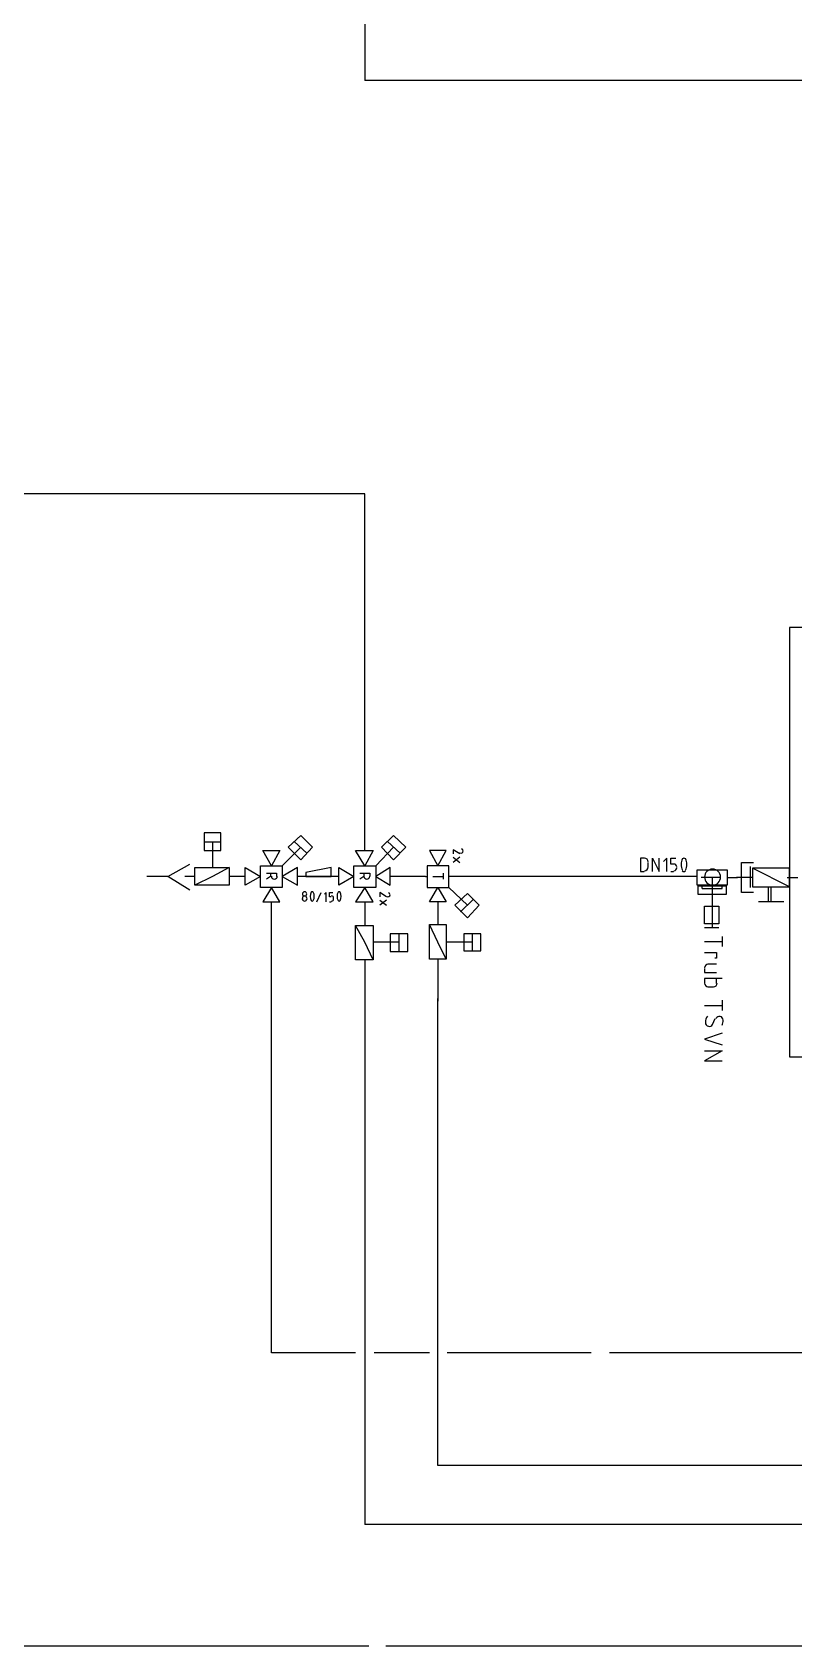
# Model space of a CAD drawing. Header units: millimetres. Extents: x 0 to 33.1, y 1.5 to 45.3.
# Drawn here: x 22.714 to 24.223, y 9.104 to 12.3 of the extents above; entities that cross this region are included whole.
import ezdxf

# ---------------------------------------------------------------- set-up
doc = ezdxf.new("R2010")
doc.units = ezdxf.units.MM
doc.header["$MEASUREMENT"] = 0
doc.layers.get('0').update_dxf_attribs({"linetype": 'CONTINUOUS'})

msp = doc.modelspace()

# ---------------------------------------------------------------- linework, layer by layer
at = {"color": 7, "linetype": 'Continuous'}
for p, q in [((23.3728, 13.3244), (23.3728, 12.2044)), ((26.1494, 12.2044), (23.3728, 12.2044)), ((24.0311, 10.6111), (24.0311, 10.6411)), ((24.0311, 10.6411), (24.0911, 10.6411)), ((24.0911, 10.6111), (24.0311, 10.6111)), ((24.0911, 10.6411), (24.0911, 10.6111))]:
    msp.add_line(p, q, dxfattribs=at)
at = {"color": 4, "linetype": 'Continuous'}
for p, q in [((23.3728, 11.3861), (22.2978, 11.3861)), ((23.3728, 11.3861), (23.3728, 11.3861)), ((23.3728, 10.7994), (23.3728, 11.3861)), ((24.2144, 11.1211), (24.2144, 10.2711)), ((25.7211, 11.1211), (24.2144, 11.1211)), ((23.3728, 10.7661), (23.3728, 10.7994)), ((23.3728, 10.6795), (23.3728, 10.7661)), ((23.0878, 10.7145), (23.0544, 10.7145)), ((23.0544, 10.7145), (23.0544, 10.6795)), ((23.0878, 10.6795), (23.0878, 10.7145)), ((23.2461, 10.7094), (23.2211, 10.6861)), ((23.2694, 10.6861), (23.2461, 10.7094)), ((23.4294, 10.7094), (23.4061, 10.6861)), ((23.4544, 10.6861), (23.4294, 10.7094)), ((23.0878, 10.6961), (23.0544, 10.6961)), ((23.0544, 10.6795), (23.0878, 10.6795)), ((23.0711, 10.6961), (23.0711, 10.6461)), ((23.2461, 10.6861), (23.2094, 10.6495)), ((23.2211, 10.6861), (23.2461, 10.6611)), ((23.2578, 10.6744), (23.2328, 10.6977)), ((23.2461, 10.6611), (23.2694, 10.6861)), ((23.4294, 10.6861), (23.3944, 10.6495)), ((23.4061, 10.6861), (23.4294, 10.6611)), ((23.4428, 10.6744), (23.4178, 10.6977)), ((23.4294, 10.6611), (23.4544, 10.6861)), ((22.9828, 10.6278), (23.0261, 10.6528)), ((23.9261, 10.6644), (23.9194, 10.6644)), ((23.9194, 10.6644), (23.9194, 10.6378)), ((23.9344, 10.6461), (23.9344, 10.6561)), ((23.9428, 10.6378), (23.9428, 10.6644)), ((23.9428, 10.6644), (23.9561, 10.6378)), ((23.9561, 10.6378), (23.9561, 10.6644)), ((23.9711, 10.6644), (23.9644, 10.6578)), ((23.9711, 10.6378), (23.9711, 10.6644)), ((23.9794, 10.6528), (23.9794, 10.6644)), ((23.9794, 10.6644), (23.9894, 10.6644)), ((23.9844, 10.6528), (23.9794, 10.6528)), ((23.9911, 10.6444), (23.9911, 10.6461)), ((24.1194, 10.5961), (24.1194, 10.6561)), ((24.1194, 10.6561), (24.1428, 10.6561)), ((24.1194, 10.5961), (24.1194, 10.6561)), ((24.1194, 10.6561), (24.1428, 10.6561)), ((24.1194, 10.5961), (24.1194, 10.6561)), ((24.1194, 10.6561), (24.1411, 10.6561)), ((24.1194, 10.5961), (24.1194, 10.6561)), ((24.1194, 10.6561), (24.1428, 10.6561)), ((24.1194, 10.5961), (24.1194, 10.6561)), ((24.1194, 10.6561), (24.1428, 10.6561)), ((24.1361, 10.6478), (24.1361, 10.6061)), ((24.1361, 10.6478), (24.1361, 10.6061)), ((24.1361, 10.6478), (24.1361, 10.6061)), ((24.1361, 10.6478), (24.1361, 10.6061)), ((24.1361, 10.6478), (24.1361, 10.6061)), ((24.2144, 10.6444), (24.1411, 10.6444)), ((24.1411, 10.6444), (24.1411, 10.6078)), ((24.2144, 10.6078), (24.1411, 10.6444)), ((24.2144, 10.6444), (24.1411, 10.6444)), ((24.1411, 10.6444), (24.1411, 10.6078)), ((24.2144, 10.6078), (24.1411, 10.6444)), ((24.2144, 10.6078), (24.2144, 10.6444)), ((24.2144, 10.6078), (24.2144, 10.6444)), ((22.9828, 10.6278), (22.9411, 10.6278)), ((23.0261, 10.6011), (22.9828, 10.6278)), ((23.0361, 10.6278), (23.0161, 10.6278)), ((23.1361, 10.6278), (23.1044, 10.6278)), ((23.3211, 10.6278), (23.2394, 10.6278)), ((23.4928, 10.6278), (23.4228, 10.6278)), ((23.6511, 10.6278), (23.5428, 10.6278)), ((24.0311, 10.6278), (23.6511, 10.6278)), ((23.9194, 10.6378), (23.9261, 10.6378)), ((23.9794, 10.6378), (23.9844, 10.6378)), ((24.0761, 10.6261), (24.0394, 10.6261)), ((24.0911, 10.6261), (24.1111, 10.6261)), ((24.0911, 10.6261), (24.1111, 10.6261)), ((24.0911, 10.6261), (24.1094, 10.6261)), ((24.0911, 10.6261), (24.1094, 10.6261)), ((24.0911, 10.6261), (24.1094, 10.6261)), ((24.1411, 10.6261), (24.1094, 10.6261)), ((24.1411, 10.6261), (24.1094, 10.6261)), ((24.1411, 10.6261), (24.1094, 10.6261)), ((24.2094, 10.6261), (24.2311, 10.6261)), ((23.5761, 10.5711), (23.5394, 10.6061)), ((23.5511, 10.5711), (23.5761, 10.5945)), ((23.5878, 10.5828), (23.5628, 10.5578)), ((23.5761, 10.5945), (23.5994, 10.5711)), ((24.1428, 10.5961), (24.1194, 10.5961)), ((24.1428, 10.5961), (24.1194, 10.5961)), ((24.1411, 10.5961), (24.1194, 10.5961)), ((24.1428, 10.5961), (24.1194, 10.5961)), ((24.1428, 10.5961), (24.1194, 10.5961)), ((24.1411, 10.6078), (24.2144, 10.6078)), ((24.1411, 10.6078), (24.2144, 10.6078)), ((24.1728, 10.5778), (24.1728, 10.6078)), ((24.1728, 10.5778), (24.1728, 10.6078)), ((24.1778, 10.5778), (24.1778, 10.6078)), ((24.1778, 10.5778), (24.1778, 10.6078)), ((23.1878, 9.68446), (23.1878, 10.5778)), ((23.3728, 10.5778), (23.3728, 10.5311)), ((23.5178, 10.5778), (23.5178, 10.5328)), ((23.5761, 10.5461), (23.5511, 10.5711)), ((23.5994, 10.5711), (23.5761, 10.5461)), ((24.2028, 10.5778), (24.1528, 10.5778)), ((24.2028, 10.5778), (24.1528, 10.5778)), ((24.1978, 10.5778), (24.1728, 10.5778)), ((24.1978, 10.5778), (24.1728, 10.5778)), ((24.2028, 10.5778), (24.1778, 10.5778)), ((24.2028, 10.5778), (24.1778, 10.5778)), ((23.4578, 10.5144), (23.4228, 10.5144)), ((23.4228, 10.5144), (23.4228, 10.4794)), ((23.4411, 10.4794), (23.4411, 10.5144)), ((23.4578, 10.4794), (23.4578, 10.5144)), ((23.6028, 10.5144), (23.5694, 10.5144)), ((23.5694, 10.5144), (23.5694, 10.4811)), ((23.5861, 10.4811), (23.5861, 10.5144)), ((23.6028, 10.4811), (23.6028, 10.5144)), ((23.4411, 10.4978), (23.3894, 10.4978)), ((23.5861, 10.4978), (23.5344, 10.4978)), ((24.0461, 10.4995), (24.0811, 10.4995)), ((24.0461, 10.4995), (24.0811, 10.4995)), ((24.0811, 10.5094), (24.0811, 10.4894)), ((24.0811, 10.5094), (24.0811, 10.4894)), ((23.3728, 10.4628), (23.3728, 9.34446)), ((23.4228, 10.4794), (23.4578, 10.4794)), ((23.5178, 10.4645), (23.5178, 10.3811)), ((23.5694, 10.4811), (23.6028, 10.4811)), ((24.0461, 10.4778), (24.0694, 10.4778)), ((24.0461, 10.4778), (24.0694, 10.4778)), ((24.0694, 10.4544), (24.0528, 10.4544)), ((24.0694, 10.4544), (24.0528, 10.4544)), ((24.0694, 10.4661), (24.0661, 10.4661)), ((24.0694, 10.4661), (24.0661, 10.4661)), ((24.0694, 10.4778), (24.0694, 10.4661)), ((24.0694, 10.4778), (24.0694, 10.4661)), ((24.0461, 10.4461), (24.0461, 10.4378)), ((24.0461, 10.4461), (24.0461, 10.4378)), ((24.0461, 10.4378), (24.0694, 10.4378)), ((24.0461, 10.4378), (24.0694, 10.4378)), ((24.0811, 10.4261), (24.0461, 10.4261)), ((24.0461, 10.4261), (24.0461, 10.4161)), ((24.0811, 10.4261), (24.0461, 10.4261)), ((24.0461, 10.4261), (24.0461, 10.4161)), ((24.0694, 10.4161), (24.0694, 10.4261)), ((24.0694, 10.4161), (24.0694, 10.4261)), ((24.0528, 10.4094), (24.0628, 10.4094)), ((24.0528, 10.4094), (24.0628, 10.4094)), ((23.5178, 9.4611), (23.5178, 10.3861)), ((24.0461, 10.3728), (24.0811, 10.3728)), ((24.0461, 10.3728), (24.0811, 10.3728)), ((24.0811, 10.3828), (24.0811, 10.3628)), ((24.0811, 10.3828), (24.0811, 10.3628)), ((24.0661, 10.3461), (24.0611, 10.3344)), ((24.0661, 10.3461), (24.0611, 10.3344)), ((24.0811, 10.3178), (24.0461, 10.3061)), ((24.0811, 10.3178), (24.0461, 10.3061)), ((24.0461, 10.3061), (24.0811, 10.2944)), ((24.0461, 10.3061), (24.0811, 10.2944)), ((24.0461, 10.2828), (24.0811, 10.2828)), ((24.0811, 10.2828), (24.0461, 10.2628)), ((24.0461, 10.2828), (24.0811, 10.2828)), ((24.0811, 10.2828), (24.0461, 10.2628)), ((24.0461, 10.2628), (24.0811, 10.2628)), ((24.0461, 10.2628), (24.0811, 10.2628)), ((24.2144, 10.2711), (25.7211, 10.2711)), ((23.3544, 9.68446), (23.1878, 9.68446)), ((23.5011, 9.68446), (23.3911, 9.68446)), ((23.8211, 9.68446), (23.5361, 9.68446)), ((25.9644, 9.68446), (23.8578, 9.68446)), ((26.0678, 9.4611), (23.5178, 9.4611)), ((26.1494, 9.34446), (23.3728, 9.34446)), ((22.6111, 9.10444), (23.3811, 9.10444)), ((23.4144, 9.10444), (26.4161, 9.10444))]:
    msp.add_line(p, q, dxfattribs=at)
at = {"color": 0, "linetype": 'Continuous'}
for p, q in [((23.1878, 10.6495), (23.1711, 10.6795)), ((23.1711, 10.6795), (23.2044, 10.6795)), ((23.2044, 10.6795), (23.1878, 10.6495)), ((23.3728, 10.6495), (23.3544, 10.6795)), ((23.3544, 10.6795), (23.3894, 10.6795)), ((23.3894, 10.6795), (23.3728, 10.6495)), ((23.5344, 10.6795), (23.5011, 10.6795)), ((23.5011, 10.6795), (23.5178, 10.6495)), ((23.5178, 10.6495), (23.5344, 10.6795)), ((23.5611, 10.6728), (23.5478, 10.6811)), ((23.5478, 10.6811), (23.5478, 10.6728)), ((23.0361, 10.6111), (23.0361, 10.6461)), ((23.0361, 10.6461), (23.1044, 10.6461)), ((23.1044, 10.6461), (23.0711, 10.6278)), ((23.1044, 10.6461), (23.1044, 10.6111)), ((23.1361, 10.6111), (23.1361, 10.6461)), ((23.1361, 10.6461), (23.1661, 10.6278)), ((23.1661, 10.6061), (23.1661, 10.6495)), ((23.1661, 10.6495), (23.2094, 10.6495)), ((23.2094, 10.6495), (23.2094, 10.6061)), ((23.2394, 10.6461), (23.2094, 10.6278)), ((23.2394, 10.6111), (23.2394, 10.6461)), ((23.3061, 10.6461), (23.2561, 10.6361)), ((23.3061, 10.6278), (23.3061, 10.6461)), ((23.3211, 10.6111), (23.3211, 10.6461)), ((23.3211, 10.6461), (23.3511, 10.6278)), ((23.3511, 10.6061), (23.3511, 10.6495)), ((23.3511, 10.6495), (23.3944, 10.6495)), ((23.3944, 10.6495), (23.3944, 10.6061)), ((23.4228, 10.6461), (23.3944, 10.6278)), ((23.4228, 10.6111), (23.4228, 10.6461)), ((23.4961, 10.6495), (23.4961, 10.6061)), ((23.5394, 10.6495), (23.4961, 10.6495)), ((23.5394, 10.6061), (23.5394, 10.6495)), ((23.5478, 10.6661), (23.5611, 10.6561)), ((23.5611, 10.6661), (23.5478, 10.6561)), ((23.0711, 10.6278), (23.0361, 10.6111)), ((23.1044, 10.6111), (23.0361, 10.6111)), ((23.1661, 10.6278), (23.1361, 10.6111)), ((23.1778, 10.6344), (23.1978, 10.6344)), ((23.1861, 10.6278), (23.1778, 10.6228)), ((23.1861, 10.6344), (23.1861, 10.6278)), ((23.1978, 10.6344), (23.1978, 10.6278)), ((23.2094, 10.6278), (23.2394, 10.6111)), ((23.2561, 10.6361), (23.2561, 10.6278)), ((23.2561, 10.6278), (23.3061, 10.6278)), ((23.3511, 10.6278), (23.3211, 10.6111)), ((23.3628, 10.6344), (23.3828, 10.6344)), ((23.3711, 10.6278), (23.3628, 10.6228)), ((23.3711, 10.6344), (23.3711, 10.6278)), ((23.3828, 10.6344), (23.3828, 10.6278)), ((23.3944, 10.6278), (23.4228, 10.6111)), ((23.4928, 10.6278), (23.4961, 10.6278)), ((23.5078, 10.6278), (23.5278, 10.6278)), ((23.5278, 10.6344), (23.5278, 10.6228)), ((23.5428, 10.6278), (23.5394, 10.6278)), ((24.0611, 10.6261), (24.0611, 10.5261)), ((23.2094, 10.6061), (23.1661, 10.6061)), ((23.1878, 10.6061), (23.1711, 10.5778)), ((23.2044, 10.5778), (23.1878, 10.6061)), ((23.2494, 10.5828), (23.2494, 10.5844)), ((23.2578, 10.5844), (23.2578, 10.5828)), ((23.2778, 10.5778), (23.2861, 10.5961)), ((23.2961, 10.5961), (23.2928, 10.5928)), ((23.2961, 10.5778), (23.2961, 10.5961)), ((23.3028, 10.5878), (23.3028, 10.5961)), ((23.3028, 10.5961), (23.3094, 10.5961)), ((23.3061, 10.5878), (23.3028, 10.5878)), ((23.3111, 10.5828), (23.3111, 10.5844)), ((23.3944, 10.6061), (23.3511, 10.6061)), ((23.3728, 10.6061), (23.3544, 10.5778)), ((23.3894, 10.5778), (23.3728, 10.6061)), ((23.4161, 10.5878), (23.4028, 10.5961)), ((23.4028, 10.5961), (23.4028, 10.5878)), ((23.4028, 10.5811), (23.4161, 10.5711)), ((23.4161, 10.5811), (23.4028, 10.5711)), ((23.4961, 10.6061), (23.5394, 10.6061)), ((23.5011, 10.5778), (23.5178, 10.6061)), ((23.5178, 10.6061), (23.5344, 10.5778)), ((24.0328, 10.6094), (24.0328, 10.5928)), ((24.0328, 10.6094), (24.0894, 10.6094)), ((24.0328, 10.5928), (24.0611, 10.5928)), ((24.0411, 10.6044), (24.0411, 10.6094)), ((24.0411, 10.6044), (24.0611, 10.6044)), ((24.0611, 10.6044), (24.0811, 10.6044)), ((24.0611, 10.5928), (24.0894, 10.5928)), ((24.0811, 10.6044), (24.0811, 10.6094)), ((24.0894, 10.5928), (24.0894, 10.6094)), ((23.1711, 10.5778), (23.2044, 10.5778)), ((23.3028, 10.5778), (23.3061, 10.5778)), ((23.3544, 10.5778), (23.3894, 10.5778)), ((23.5344, 10.5778), (23.5011, 10.5778)), ((24.0461, 10.5344), (24.0461, 10.5694)), ((24.0461, 10.5694), (24.0744, 10.5694)), ((24.0744, 10.5694), (24.0744, 10.5344)), ((23.3728, 10.4978), (23.3544, 10.5311)), ((23.3544, 10.4628), (23.3544, 10.5311)), ((23.3544, 10.5311), (23.3894, 10.5311)), ((23.3894, 10.5311), (23.3894, 10.4628)), ((23.5178, 10.4978), (23.5011, 10.5328)), ((23.5011, 10.4645), (23.5011, 10.5328)), ((23.5011, 10.5328), (23.5344, 10.5328)), ((23.5344, 10.5328), (23.5344, 10.4645)), ((24.0744, 10.5344), (24.0461, 10.5344)), ((24.0744, 10.5261), (24.0461, 10.5261)), ((23.3894, 10.4628), (23.3728, 10.4978)), ((23.5344, 10.4645), (23.5178, 10.4978)), ((23.3894, 10.4628), (23.3544, 10.4628)), ((23.5344, 10.4645), (23.5011, 10.4645))]:
    msp.add_line(p, q, dxfattribs=at)
for points in [[(23.5614, 10.6751), (23.5628, 10.6743), (23.5643, 10.6742), (23.5657, 10.675)], [(23.5678, 10.6785), (23.5678, 10.6804), (23.5665, 10.6821), (23.5647, 10.6826)], [(23.5657, 10.675), (23.5669, 10.6757), (23.5678, 10.6771), (23.5678, 10.6787)], [(23.1878, 10.6286), (23.1878, 10.6254), (23.1904, 10.6228), (23.1936, 10.6228)], [(23.1936, 10.6228), (23.1968, 10.6228), (23.1994, 10.6254), (23.1994, 10.6286)], [(23.3711, 10.6286), (23.3711, 10.6254), (23.3738, 10.6228), (23.3769, 10.6228)], [(23.3769, 10.6228), (23.3801, 10.6228), (23.3828, 10.6254), (23.3828, 10.6286)], [(23.2536, 10.5978), (23.2512, 10.5978), (23.2494, 10.5959), (23.2494, 10.5936)], [(23.2494, 10.5936), (23.2494, 10.5913), (23.2512, 10.5895), (23.2536, 10.5895)], [(23.2536, 10.5895), (23.2512, 10.5895), (23.2494, 10.5876), (23.2494, 10.5853)], [(23.2494, 10.5836), (23.2494, 10.5813), (23.2512, 10.5794), (23.2536, 10.5794)], [(23.2578, 10.5936), (23.2578, 10.5959), (23.256, 10.5978), (23.2536, 10.5978)], [(23.2536, 10.5895), (23.256, 10.5895), (23.2578, 10.5913), (23.2578, 10.5936)], [(23.2578, 10.5853), (23.2578, 10.5876), (23.256, 10.5895), (23.2536, 10.5895)], [(23.2536, 10.5794), (23.256, 10.5794), (23.2578, 10.5813), (23.2578, 10.5836)], [(23.2665, 10.5969), (23.2638, 10.5917), (23.2638, 10.5855), (23.2665, 10.5803)], [(23.2686, 10.5978), (23.2678, 10.5978), (23.2671, 10.5974), (23.2667, 10.5968)], [(23.2667, 10.5805), (23.2671, 10.5798), (23.2678, 10.5794), (23.2686, 10.5794)], [(23.2706, 10.5968), (23.2701, 10.5974), (23.2694, 10.5978), (23.2686, 10.5978)], [(23.2686, 10.5794), (23.2694, 10.5794), (23.2701, 10.5798), (23.2706, 10.5805)], [(23.2707, 10.5803), (23.2735, 10.5855), (23.2735, 10.5917), (23.2707, 10.5969)], [(23.3111, 10.5853), (23.3111, 10.5876), (23.3093, 10.5895), (23.3069, 10.5895)], [(23.3069, 10.5794), (23.3093, 10.5794), (23.3111, 10.5813), (23.3111, 10.5836)], [(23.3199, 10.5969), (23.3171, 10.5917), (23.3171, 10.5855), (23.3199, 10.5803)], [(23.3219, 10.5978), (23.3211, 10.5978), (23.3204, 10.5974), (23.32, 10.5968)], [(23.32, 10.5805), (23.3204, 10.5798), (23.3211, 10.5794), (23.3219, 10.5794)], [(23.3239, 10.5968), (23.3235, 10.5974), (23.3228, 10.5978), (23.3219, 10.5978)], [(23.3219, 10.5794), (23.3228, 10.5794), (23.3235, 10.5798), (23.3239, 10.5805)], [(23.324, 10.5803), (23.3268, 10.5855), (23.3268, 10.5917), (23.324, 10.5969)], [(23.4164, 10.5884), (23.4176, 10.5876), (23.4193, 10.5876), (23.4207, 10.5883)], [(23.4228, 10.5919), (23.4228, 10.5938), (23.4215, 10.5954), (23.4197, 10.596)], [(23.4207, 10.5883), (23.4219, 10.589), (23.4228, 10.5904), (23.4228, 10.592)]]:
    msp.add_open_spline(points, degree=3, dxfattribs=at)
at = {"color": 4, "linetype": 'Continuous'}
for points in [[(23.9344, 10.657), (23.9344, 10.6611), (23.9311, 10.6644), (23.9269, 10.6644)], [(23.9269, 10.6394), (23.9311, 10.6394), (23.9344, 10.6428), (23.9344, 10.6469)], [(23.9911, 10.6469), (23.9911, 10.6502), (23.9885, 10.6528), (23.9853, 10.6528)], [(23.9853, 10.6394), (23.9885, 10.6394), (23.9911, 10.642), (23.9911, 10.6453)], [(24.0024, 10.6634), (23.9985, 10.6563), (23.9985, 10.6476), (24.0024, 10.6405)], [(24.0053, 10.6644), (24.004, 10.6644), (24.0028, 10.6638), (24.0019, 10.6628)], [(24.0086, 10.6628), (24.0078, 10.6638), (24.0067, 10.6644), (24.0053, 10.6644)], [(24.0082, 10.6405), (24.0121, 10.6476), (24.0121, 10.6563), (24.0082, 10.6634)], [(24.0019, 10.6395), (24.0028, 10.6384), (24.004, 10.6378), (24.0053, 10.6378)], [(24.0053, 10.6378), (24.0067, 10.6378), (24.0079, 10.6384), (24.0086, 10.6395)], [(24.0536, 10.4544), (24.0494, 10.4544), (24.0461, 10.4511), (24.0461, 10.4469)], [(24.0536, 10.4544), (24.0494, 10.4544), (24.0461, 10.4511), (24.0461, 10.4469)], [(24.0461, 10.4169), (24.0461, 10.4128), (24.0494, 10.4094), (24.0536, 10.4094)], [(24.0461, 10.4169), (24.0461, 10.4128), (24.0494, 10.4094), (24.0536, 10.4094)], [(24.0636, 10.4094), (24.0678, 10.4094), (24.0711, 10.4128), (24.0711, 10.4169)], [(24.0636, 10.4094), (24.0678, 10.4094), (24.0711, 10.4128), (24.0711, 10.4169)], [(24.0518, 10.3514), (24.0493, 10.3479), (24.0479, 10.3438), (24.0478, 10.3395)], [(24.0518, 10.3514), (24.0493, 10.3479), (24.0479, 10.3438), (24.0478, 10.3395)], [(24.0478, 10.3386), (24.0478, 10.3351), (24.0501, 10.3321), (24.0536, 10.3313)], [(24.0478, 10.3386), (24.0478, 10.3351), (24.0501, 10.3321), (24.0536, 10.3313)], [(24.0536, 10.3313), (24.0569, 10.3305), (24.0604, 10.3321), (24.0619, 10.3352)], [(24.0536, 10.3313), (24.0569, 10.3305), (24.0604, 10.3321), (24.0619, 10.3352)], [(24.0769, 10.3509), (24.0736, 10.3517), (24.0701, 10.3501), (24.0686, 10.347)], [(24.0769, 10.3509), (24.0736, 10.3517), (24.0701, 10.3501), (24.0686, 10.347)], [(24.0828, 10.3436), (24.0828, 10.3471), (24.0804, 10.3501), (24.0769, 10.3509)], [(24.0828, 10.3436), (24.0828, 10.3471), (24.0804, 10.3501), (24.0769, 10.3509)], [(24.0808, 10.3333), (24.0821, 10.3365), (24.0828, 10.3399), (24.0828, 10.3434)], [(24.0808, 10.3333), (24.0821, 10.3365), (24.0828, 10.3399), (24.0828, 10.3434)]]:
    msp.add_open_spline(points, degree=3, dxfattribs=at)
at = {"color": 7, "linetype": 'Continuous'}
for points in [[(24.0619, 10.6428), (24.0532, 10.6428), (24.0461, 10.6357), (24.0461, 10.627)], [(24.0778, 10.627), (24.0778, 10.6357), (24.0707, 10.6428), (24.0619, 10.6428)], [(24.0461, 10.627), (24.0461, 10.6182), (24.0532, 10.6111), (24.0619, 10.6111)], [(24.0619, 10.6111), (24.0707, 10.6111), (24.0778, 10.6182), (24.0778, 10.627)]]:
    msp.add_open_spline(points, degree=3, dxfattribs=at)

doc.saveas('drawing.dxf')
